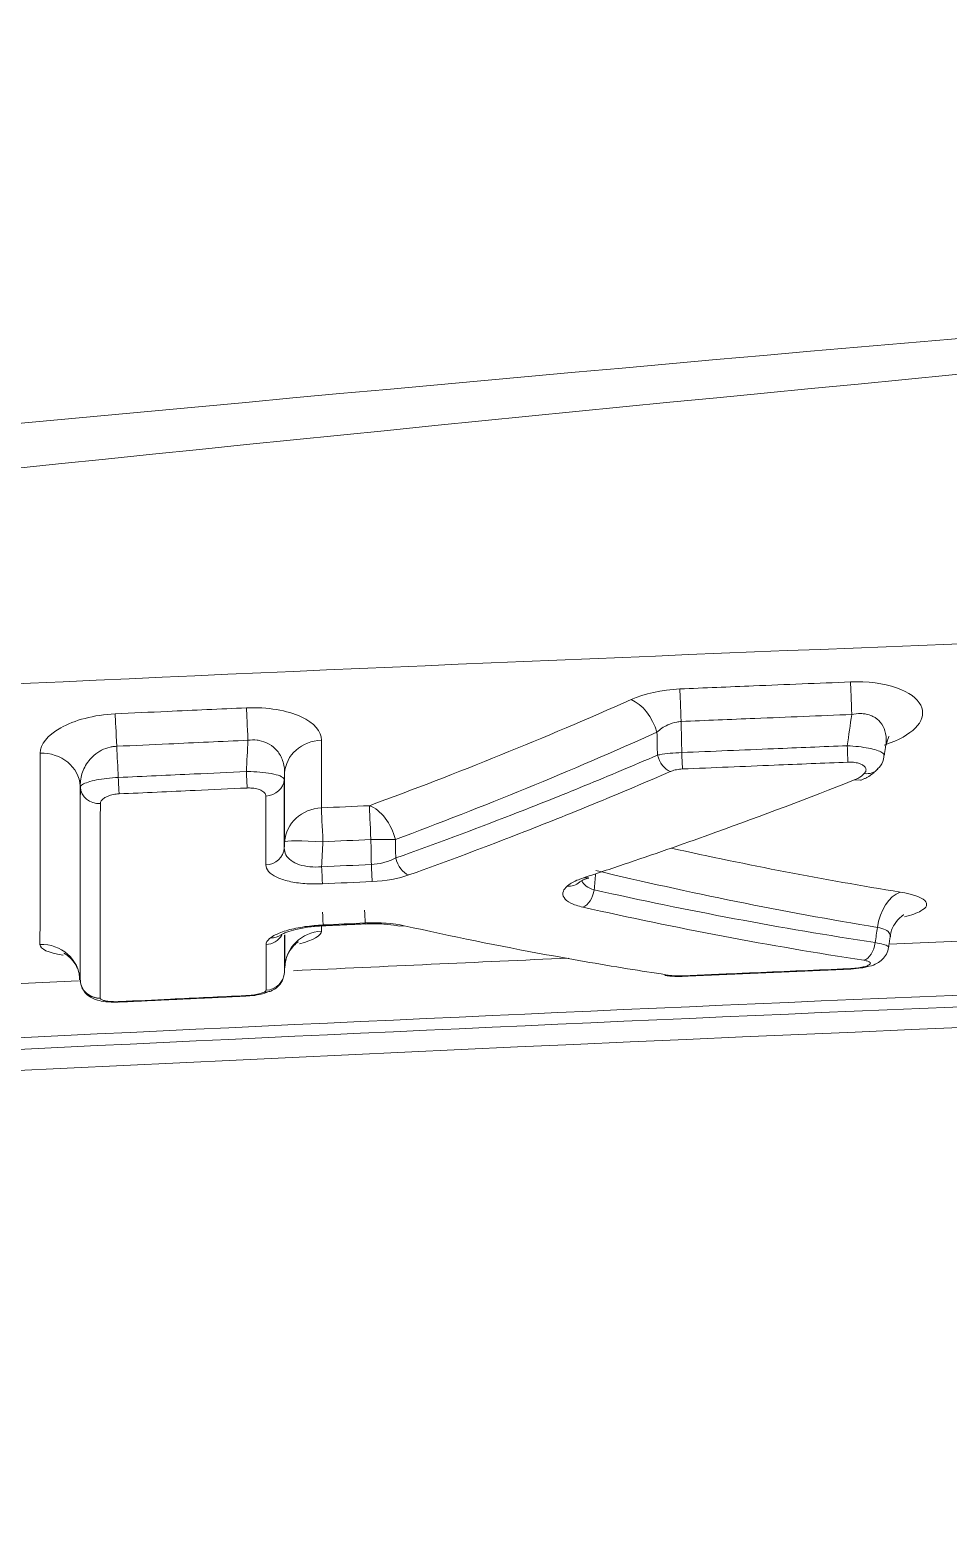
# Model space of a CAD drawing. Header units: millimetres. Extents: x 0 to 594, y 0 to 532.
# Drawn here: x 447.837 to 449.032, y 278.58 to 280.514 of the extents above; entities that cross this region are included whole.
import ezdxf

# ---------------------------------------------------------------- set-up
doc = ezdxf.new("R2010")
doc.units = ezdxf.units.MM
for name, color, linetype, true_color in [('13', 7, 'Continuous', 0xffffff), ('201', 7, 'Continuous', 0xffffff), ('4', 7, 'Continuous', 0xffffff)]:
    doc.layers.add(name, color=color, linetype=linetype, true_color=true_color)

# ---------------------------------------------------------------- blocks, each defined once
blk = doc.blocks.new('_U13')
at = {"layer": '201', "color": 250, "lineweight": 13}
blk.add_arc((430.61169, 282.820884), 53.921515, 175, 359.999943, dxfattribs=at)

msp = doc.modelspace()

# ---------------------------------------------------------------- linework, layer by layer
at = {"layer": '13', "color": 250, "linetype": 'Continuous', "lineweight": 18}
msp.add_circle((430.61169, 282.82088), 80.5978, dxfattribs=at)
at = {"layer": '4', "color": 250, "linetype": 'Continuous', "lineweight": 13}
for p, q in [((448.94805, 279.58371), (448.9561, 279.58674)), ((448.21606, 279.3418), (448.21606, 279.34913)), ((448.90213, 279.29307), (448.90215, 279.29253)), ((448.92108, 279.29542), (448.92538, 279.29537)), ((448.68626, 279.28379), (448.68629, 279.28325)), ((447.95374, 279.25033), (447.95377, 279.24977)), ((448.11773, 279.25807), (448.11775, 279.25752)), ((448.14048, 279.26203), (448.14886, 279.26328))]:
    msp.add_line(p, q, dxfattribs=at)
at = {"layer": '4', "color": 250, "linetype": 'Continuous', "lineweight": 18}
for p, q in [((448.90918, 279.53855), (448.91738, 279.53812)), ((448.55698, 279.4113), (448.56378, 279.41111)), ((448.31738, 279.34845), (448.32392, 279.34898)), ((448.16363, 279.33713), (448.16398, 279.33735)), ((447.90236, 279.27703), (447.90265, 279.27473)), ((447.90254, 279.27799), (447.90249, 279.27493)), ((448.66546, 279.28408), (448.67015, 279.28443))]:
    msp.add_line(p, q, dxfattribs=at)
at = {"layer": '4', "color": 250, "linetype": 'Continuous', "lineweight": 13}
for centre, major_axis, ratio, start_param, end_param in [((448.68426, 279.612), (0.00209, -0.04996), 0.000004, 3.5943295, 4.6597313), ((448.9062, 279.62113), (0.00202, -0.04996), 0.000004, 3.5938008, 4.6597402), ((448.62103, 279.59807), (0.0205, -0.0456), 0.612394, 1.3574651, 2.5632686), ((447.94992, 279.57974), (0.0023, -0.04995), 0.000004, 3.5961808, 4.6596826), ((448.1207, 279.58751), (0.00225, -0.04995), 0.000004, 3.5957857, 4.6597092), ((448.21812, 279.54487), (-0.05, -0.00004), 0.910379, 4.7524383, 6.2247861), ((448.90014, 279.58446), (0.00102, -0.02498), 0.000009, 4.7658696, 5.8528241), ((447.8525, 279.5279), (-0.05, 0.00004), 0.910064, 3.1999962, 4.7556486), ((448.66904, 279.57217), (0.0099, -0.02296), 0.614415, 4.5084283, 5.7266378), ((448.68485, 279.57555), (0.00105, -0.02498), 0.000009, 4.7659101, 5.8523461), ((447.95182, 279.54317), (0.00115, -0.02497), 0.000009, 4.7659981, 5.8507396), ((448.11845, 279.55079), (0.00113, -0.02497), 0.000009, 4.7659884, 5.8510983), ((448.14282, 279.54046), (-0.025, -0.00002), 0.910566, 1.6111936, 3.0831538), ((448.92143, 279.56969), (-0.01832, 0.01701), 0.843749, 2.2753359, 3.1475219), ((447.92744, 279.53053), (0.025, -0.00002), 0.910356, 3.2000841, 4.7554013), ((448.21819, 279.45566), (-0.05, -0.00004), 0.933285, 4.7539982, 6.2262692), ((448.21819, 279.45565), (0.00227, -0.04995), 0.000003, 3.5080081, 4.6597671), ((448.28061, 279.45848), (0.01742, -0.04687), 0.622849, 1.3976814, 2.6652706), ((448.28061, 279.45847), (0.00225, -0.04995), 0.000003, 3.5079033, 4.6597696), ((448.14289, 279.45148), (-0.025, -0.00002), 0.933425, 1.6127575, 3.0846381), ((448.21819, 279.45566), (0.04993, -0.00256), 0.052146, 1.5758544, 3.1211338), ((448.28061, 279.45848), (0.04999, 0.00094), 0.052371, 0.8815211, 1.5721736), ((448.21634, 279.42704), (0.00114, -0.02497), 0.000006, 4.7655997, 5.9378015), ((448.28105, 279.42997), (0.00113, -0.02497), 0.000006, 4.7655942, 5.9379034), ((448.3287, 279.43847), (0.00837, -0.02356), 0.624351, 4.5482594, 5.8278941), ((448.53465, 279.42395), (0.0168, -0.01851), 0.879971, 5.5264108, 6.3079612), ((448.5552, 279.39696), (0.00546, 0.0244), 0.632046, 3.5457404, 4.7997721), ((448.97122, 279.34415), (0.00819, 0.04932), 0.636642, 0.3176076, 1.623347), ((448.27194, 279.37639), (0.00114, -0.02497), 0.000024, 5.9797849, 7.5601515), ((448.14297, 279.34849), (0.025, 0.00002), 0.9598, 4.7561111, 5.7664109), ((448.14895, 279.35735), (0.01494, -0.02004), 0.881128, 5.6288805, 6.2855593), ((448.21831, 279.29311), (0.05, 0.00003), 0.974873, 1.6151658, 3.0871781), ((448.92068, 279.32839), (0.00376, 0.02471), 0.637014, 3.4397339, 4.7564082), ((447.85232, 279.27595), (-0.05, 0.00003), 0.974758, 3.1959464, 4.7598626), ((448.14302, 279.28949), (0.025, 0.00002), 0.974885, 4.7571106, 6.228731), ((447.92724, 279.27934), (0.025, -0.00002), 0.974826, 3.1960208, 4.759577), ((447.92726, 279.27911), (0.02459, 0.00451), 0.974508, 3.1360964, 4.5822551)]:
    msp.add_ellipse(centre, major_axis=major_axis, ratio=ratio, start_param=start_param, end_param=end_param, dxfattribs=at)
at = {"layer": '4', "color": 250, "linetype": 'Continuous', "lineweight": 18}
msp.add_ellipse((448.21727, 279.37389), major_axis=(0.00114, -0.02497), ratio=0.000024, start_param=5.9797066, end_param=7.5600762, dxfattribs=at)
at = {"layer": '4', "color": 250, "linetype": 'Continuous', "lineweight": 13}
for points, knots in [([(435.36169, 279.18447), (436.01797, 279.1587), (436.6738, 279.15627), (437.98482, 279.18078), (438.64003, 279.20787), (440.60512, 279.318), (441.91521, 279.42955), (444.52872, 279.67528), (445.83313, 279.81027), (448.44372, 280.06313), (449.74978, 280.18189), (451.05929, 280.26671)], [0, 0, 0, 0, 0.125, 0.125, 0.25, 0.25, 0.5, 0.5, 0.75, 0.75, 1, 1, 1, 1]), ([(451.05965, 280.237), (449.75016, 280.14168), (448.44463, 280.01128), (445.83549, 279.73397), (444.53203, 279.58614), (441.92018, 279.31317), (440.61094, 279.18725), (438.64532, 279.0534), (437.98965, 279.01803), (436.6769, 278.97543), (436.01983, 278.96806), (435.36169, 278.98209)], [0, 0, 0, 0, 0.25, 0.25, 0.5, 0.5, 0.75, 0.75, 0.875, 0.875, 1, 1, 1, 1]), ([(448.90438, 279.66606), (448.86236, 279.66436), (448.82034, 279.66264), (448.74634, 279.65959), (448.71436, 279.65826), (448.68238, 279.65692)], [0, 0, 0, 0, 0.567864, 0.567864, 1, 1, 1, 1]), ([(448.9561, 279.58674), (448.98901, 279.59914), (449.00472, 279.61835), (448.99136, 279.64456), (448.98052, 279.65284), (448.94785, 279.66416), (448.92628, 279.66695), (448.90438, 279.66606)], [0, 0, 0, 0, 0.5, 0.5, 0.75, 0.75, 1, 1, 1, 1]), ([(448.61913, 279.64312), (448.56283, 279.61811), (448.50627, 279.59412), (448.39272, 279.54812), (448.33572, 279.52612), (448.27852, 279.5051)], [0, 0, 0, 0, 0.500162, 0.500162, 1, 1, 1, 1]), ([(447.94786, 279.62461), (447.92023, 279.62334), (447.89444, 279.61624), (447.8594, 279.59658), (447.8504, 279.58478), (447.85038, 279.57336)], [0, 0, 0, 0, 0.5, 0.5, 1, 1, 1, 1]), ([(448.11868, 279.6324), (448.08435, 279.63085), (448.05002, 279.62929), (447.99308, 279.62669), (447.97047, 279.62565), (447.94786, 279.62461)], [0, 0, 0, 0, 0.6029488, 0.6029488, 1, 1, 1, 1]), ([(448.21608, 279.59035), (448.21608, 279.60155), (448.20705, 279.61265), (448.17206, 279.62895), (448.14579, 279.63362), (448.11868, 279.6324)], [0, 0, 0, 0, 0.5, 0.5, 1, 1, 1, 1]), ([(448.68415, 279.61463), (448.71612, 279.61596), (448.74809, 279.61729), (448.82207, 279.62034), (448.86408, 279.62206), (448.90609, 279.62375)], [0, 0, 0, 0, 0.4321373, 0.4321373, 1, 1, 1, 1]), ([(448.90609, 279.62375), (448.90983, 279.62456), (448.91371, 279.62499), (448.91857, 279.62492), (448.9197, 279.62486), (448.9244, 279.62442), (448.92785, 279.62359), (448.93183, 279.62202), (448.93274, 279.62162), (448.93751, 279.61922), (448.94071, 279.61658), (448.94604, 279.6103), (448.948, 279.60647), (448.9507, 279.5978), (448.95115, 279.59281), (448.9507, 279.58662), (448.95057, 279.5854), (448.95038, 279.58417)], [0, 0, 0, 0, 0.1256181, 0.1256181, 0.1632953, 0.1632953, 0.2876645, 0.2876645, 0.3254791, 0.3254791, 0.4981839, 0.4981839, 0.6993997, 0.6993997, 0.9407946, 0.9407946, 1, 1, 1, 1]), ([(448.31237, 279.4611), (448.36953, 279.48235), (448.42647, 279.5046), (448.53992, 279.55112), (448.59643, 279.57539), (448.65267, 279.60069)], [0, 0, 0, 0, 0.4998207, 0.4998207, 1, 1, 1, 1]), ([(448.65267, 279.60069), (448.65656, 279.60432), (448.6613, 279.60766), (448.6703, 279.61181), (448.67427, 279.61313), (448.67933, 279.61408), (448.68029, 279.61423), (448.68221, 279.61447), (448.68318, 279.61457), (448.68415, 279.61463)], [0, 0, 0, 0, 0.5102083, 0.5102083, 0.8464513, 0.8464513, 0.9234976, 0.9234976, 1, 1, 1, 1]), ([(447.90242, 279.53051), (447.90226, 279.5366), (447.90323, 279.54282), (447.90748, 279.55466), (447.91072, 279.56041), (447.91806, 279.56877), (447.92139, 279.57177), (447.9268, 279.57537), (447.92842, 279.57632), (447.93349, 279.57891), (447.93725, 279.58031), (447.94284, 279.5816), (447.94453, 279.58189), (447.94742, 279.58223), (447.94861, 279.58232), (447.9498, 279.58237)], [0, 0, 0, 0, 0.280699, 0.280699, 0.5509766, 0.5509766, 0.7158057, 0.7158057, 0.7804167, 0.7804167, 0.9092732, 0.9092732, 0.9629897, 0.9629897, 1, 1, 1, 1]), ([(447.9498, 279.58237), (447.97241, 279.58341), (447.99501, 279.58444), (448.05194, 279.58704), (448.08626, 279.5886), (448.12059, 279.59014)], [0, 0, 0, 0, 0.397052, 0.397052, 1, 1, 1, 1]), ([(448.12059, 279.59014), (448.12449, 279.59069), (448.12852, 279.59076), (448.13331, 279.59021), (448.13429, 279.59006), (448.13936, 279.58912), (448.14322, 279.58775), (448.14714, 279.58572), (448.14769, 279.58541), (448.15237, 279.58269), (448.1558, 279.57967), (448.16175, 279.57256), (448.16408, 279.56829), (448.16754, 279.55859), (448.16835, 279.55302), (448.1682, 279.54748)], [0, 0, 0, 0, 0.1290035, 0.1290035, 0.1623006, 0.1623006, 0.3058321, 0.3058321, 0.3298233, 0.3298233, 0.5149086, 0.5149086, 0.7341136, 0.7341136, 1, 1, 1, 1]), ([(448.21607, 279.50228), (448.21608, 279.51851), (448.21608, 279.53549), (448.21608, 279.56525), (448.21608, 279.57763), (448.21608, 279.59035)], [0, 0, 0, 0, 0.5952371, 0.5952371, 1, 1, 1, 1]), ([(448.6849, 279.57421), (448.7247, 279.57588), (448.76449, 279.57754), (448.83625, 279.58051), (448.86822, 279.58182), (448.90019, 279.58312)], [0, 0, 0, 0, 0.5545254, 0.5545254, 1, 1, 1, 1]), ([(448.90019, 279.58312), (448.9051, 279.58287), (448.91006, 279.58246), (448.9194, 279.58138), (448.92388, 279.58069), (448.93176, 279.57913), (448.93527, 279.57825), (448.94117, 279.57636), (448.94359, 279.57532), (448.94713, 279.57315), (448.94817, 279.57199), (448.94839, 279.57066), (448.94839, 279.57043), (448.94835, 279.57021)], [0, 0, 0, 0, 0.1874771, 0.1874771, 0.3756394, 0.3756394, 0.5595419, 0.5595419, 0.7503557, 0.7503557, 0.9576241, 0.9576241, 1, 1, 1, 1]), ([(448.31282, 279.43717), (448.36338, 279.45514), (448.4138, 279.47387), (448.49571, 279.50567), (448.52731, 279.51828), (448.59038, 279.54411), (448.62184, 279.55733), (448.65322, 279.57086)], [0, 0, 0, 0, 0.4422788, 0.4422788, 0.7211388, 0.7211388, 1, 1, 1, 1]), ([(448.65322, 279.57086), (448.6542, 279.57106), (448.65521, 279.57125), (448.66032, 279.57216), (448.66489, 279.57278), (448.67455, 279.57372), (448.67976, 279.57405), (448.6849, 279.57421)], [0, 0, 0, 0, 0.1110302, 0.1110302, 0.5505919, 0.5505919, 1, 1, 1, 1]), ([(448.90106, 279.56173), (448.8691, 279.56043), (448.83713, 279.55912), (448.76538, 279.55616), (448.72559, 279.5545), (448.6858, 279.55283)], [0, 0, 0, 0, 0.445474, 0.445474, 1, 1, 1, 1]), ([(448.92236, 279.54689), (448.92261, 279.54716), (448.92284, 279.54744), (448.92405, 279.54904), (448.92459, 279.55043), (448.9246, 279.553), (448.92419, 279.55421), (448.92257, 279.55636), (448.92143, 279.55734), (448.91858, 279.55899), (448.91687, 279.55971), (448.91297, 279.56084), (448.91073, 279.56127), (448.90604, 279.56176), (448.90353, 279.56183), (448.90106, 279.56173)], [0, 0, 0, 0, 0.0400803, 0.0400803, 0.2351241, 0.2351241, 0.4082837, 0.4082837, 0.5632145, 0.5632145, 0.7083951, 0.7083951, 0.854363, 0.854363, 1, 1, 1, 1]), ([(447.90249, 279.52922), (447.90256, 279.53029), (447.90344, 279.53142), (447.90681, 279.53366), (447.90939, 279.5348), (447.91569, 279.53683), (447.91937, 279.53776), (447.92752, 279.53936), (447.93206, 279.54005), (447.94163, 279.54116), (447.94678, 279.54158), (447.95188, 279.54183)], [0, 0, 0, 0, 0.2046524, 0.2046524, 0.4166882, 0.4166882, 0.6123236, 0.6123236, 0.8042989, 0.8042989, 1, 1, 1, 1]), ([(447.95188, 279.54183), (447.98482, 279.54335), (448.01776, 279.54487), (448.0733, 279.5474), (448.0959, 279.54843), (448.11851, 279.54945)], [0, 0, 0, 0, 0.5930634, 0.5930634, 1, 1, 1, 1]), ([(448.11851, 279.54945), (448.12044, 279.54945), (448.12238, 279.54942), (448.1296, 279.54922), (448.13486, 279.54889), (448.14505, 279.54785), (448.15001, 279.54708), (448.15844, 279.54521), (448.16194, 279.54406), (448.16649, 279.54167), (448.1677, 279.54039), (448.16778, 279.53915)], [0, 0, 0, 0, 0.0736431, 0.0736431, 0.2796598, 0.2796598, 0.5114554, 0.5114554, 0.759726, 0.759726, 1, 1, 1, 1]), ([(448.16778, 279.53915), (448.16779, 279.52026), (448.16781, 279.50211), (448.16783, 279.47285), (448.16784, 279.46133), (448.16785, 279.45017)], [0, 0, 0, 0, 0.5947999, 0.5947999, 1, 1, 1, 1]), ([(448.1682, 279.54748), (448.16821, 279.5346), (448.16822, 279.52206), (448.16824, 279.49192), (448.16826, 279.47472), (448.16827, 279.45828)], [0, 0, 0, 0, 0.4047593, 0.4047593, 1, 1, 1, 1]), ([(448.67, 279.54947), (448.63863, 279.53586), (448.60718, 279.52256), (448.54415, 279.49658), (448.51256, 279.48391), (448.43068, 279.45193), (448.38029, 279.43309), (448.32975, 279.41502)], [0, 0, 0, 0, 0.2788675, 0.2788675, 0.5577286, 0.5577286, 1, 1, 1, 1]), ([(448.6858, 279.55283), (448.68322, 279.55272), (448.68061, 279.55241), (448.67578, 279.55147), (448.6735, 279.55083), (448.67098, 279.54988), (448.67048, 279.54968), (448.67, 279.54947)], [0, 0, 0, 0, 0.4436732, 0.4436732, 0.8863198, 0.8863198, 1, 1, 1, 1]), ([(448.90918, 279.53855), (448.91085, 279.53921), (448.9124, 279.53992), (448.91743, 279.54254), (448.92032, 279.54468), (448.92236, 279.54689)], [0, 0, 0, 0, 0.2814374, 0.2814374, 1, 1, 1, 1]), ([(447.95286, 279.52047), (447.95031, 279.52036), (447.94773, 279.52004), (447.94296, 279.51909), (447.9407, 279.51844), (447.93666, 279.51689), (447.93485, 279.51596), (447.93176, 279.51387), (447.93052, 279.51266), (447.9289, 279.51024), (447.9285, 279.509), (447.9285, 279.50779)], [0, 0, 0, 0, 0.1870811, 0.1870811, 0.3738278, 0.3738278, 0.5693065, 0.5693065, 0.7867593, 0.7867593, 1, 1, 1, 1]), ([(448.11947, 279.52809), (448.09687, 279.52707), (448.07427, 279.52604), (448.01874, 279.52351), (447.9858, 279.52199), (447.95286, 279.52047)], [0, 0, 0, 0, 0.4069361, 0.4069361, 1, 1, 1, 1]), ([(448.14385, 279.51771), (448.14385, 279.51911), (448.1433, 279.52051), (448.1411, 279.52309), (448.1394, 279.52431), (448.13522, 279.52621), (448.13276, 279.52695), (448.12767, 279.52787), (448.12503, 279.52812), (448.12141, 279.52815), (448.12044, 279.52814), (448.11947, 279.52809)], [0, 0, 0, 0, 0.2509902, 0.2509902, 0.5031369, 0.5031369, 0.7308202, 0.7308202, 0.9292552, 0.9292552, 1, 1, 1, 1]), ([(448.14396, 279.42816), (448.14395, 279.4394), (448.14393, 279.45099), (448.14389, 279.48044), (448.14387, 279.49871), (448.14385, 279.51771)], [0, 0, 0, 0, 0.4052022, 0.4052022, 1, 1, 1, 1]), ([(448.16785, 279.45017), (448.1678, 279.4471), (448.1685, 279.44408), (448.1715, 279.43852), (448.17381, 279.43591), (448.17975, 279.4316), (448.18333, 279.42978), (448.19151, 279.42707), (448.19618, 279.42612), (448.20598, 279.42521), (448.21126, 279.42523), (448.2164, 279.42571)], [0, 0, 0, 0, 0.2167835, 0.2167835, 0.4288576, 0.4288576, 0.6235322, 0.6235322, 0.8122886, 0.8122886, 1, 1, 1, 1]), ([(448.21741, 279.40352), (448.20967, 279.40317), (448.20181, 279.40327), (448.18713, 279.40436), (448.18012, 279.40537), (448.16782, 279.40815), (448.16237, 279.40997), (448.15335, 279.41425), (448.14979, 279.41681), (448.14513, 279.42224), (448.14396, 279.42518), (448.14396, 279.42816)], [0, 0, 0, 0, 0.1941011, 0.1941011, 0.3883923, 0.3883923, 0.5845703, 0.5845703, 0.7924455, 0.7924455, 1, 1, 1, 1]), ([(448.2811, 279.42864), (448.28615, 279.42894), (448.29123, 279.42969), (448.29676, 279.43102), (448.2976, 279.43123), (448.30377, 279.43292), (448.30868, 279.4349), (448.31282, 279.43717)], [0, 0, 0, 0, 0.4254357, 0.4254357, 0.5012215, 0.5012215, 1, 1, 1, 1]), ([(448.53569, 279.40034), (448.53863, 279.40304), (448.54298, 279.40568), (448.55099, 279.40919), (448.55388, 279.41028), (448.55698, 279.4113)], [0, 0, 0, 0, 0.6748829, 0.6748829, 1, 1, 1, 1]), ([(448.55479, 279.40784), (448.55486, 279.40764), (448.55493, 279.40745), (448.556, 279.40482), (448.55787, 279.40251), (448.56326, 279.39858), (448.56682, 279.3969), (448.57104, 279.39565)], [0, 0, 0, 0, 0.037983, 0.037983, 0.5234875, 0.5234875, 1, 1, 1, 1]), ([(448.55624, 279.37317), (448.54993, 279.3746), (448.54452, 279.37644), (448.5363, 279.38063), (448.53337, 279.38303), (448.53011, 279.3882), (448.52984, 279.39103), (448.53174, 279.39602), (448.53336, 279.39821), (448.53569, 279.40034)], [0, 0, 0, 0, 0.2610241, 0.2610241, 0.5218123, 0.5218123, 0.7934277, 0.7934277, 1, 1, 1, 1]), ([(448.97454, 279.3606), (448.98368, 279.36289), (448.99109, 279.36548), (449.00378, 279.37262), (449.00564, 279.37739), (448.99617, 279.38618), (448.98507, 279.39005), (448.9692, 279.39264)], [0, 0, 0, 0, 0.2424424, 0.2424424, 0.6212212, 0.6212212, 1, 1, 1, 1]), ([(448.15006, 279.33343), (448.15323, 279.33582), (448.15779, 279.33815), (448.16893, 279.34233), (448.17566, 279.34422), (448.19031, 279.34727), (448.19845, 279.34848), (448.21056, 279.34961), (448.21446, 279.34988), (448.21836, 279.35006)], [0, 0, 0, 0, 0.2897099, 0.2897099, 0.5788171, 0.5788171, 0.8674337, 0.8674337, 1, 1, 1, 1]), ([(448.93943, 279.34677), (448.9436, 279.34617), (448.94719, 279.34514), (448.95257, 279.34243), (448.95444, 279.34071), (448.95602, 279.33749), (448.95623, 279.33604), (448.95601, 279.33454)], [0, 0, 0, 0, 0.3661197, 0.3661197, 0.7370716, 0.7370716, 1, 1, 1, 1]), ([(448.14408, 279.32452), (448.14408, 279.32704), (448.14563, 279.32969), (448.14904, 279.33265), (448.14953, 279.33304), (448.15006, 279.33343)], [0, 0, 0, 0, 0.867866, 0.867866, 1, 1, 1, 1]), ([(448.16794, 279.33685), (448.16795, 279.32735), (448.16796, 279.31831), (448.16797, 279.30219), (448.16797, 279.29501), (448.16798, 279.28819)], [0, 0, 0, 0, 0.5330021, 0.5330021, 1, 1, 1, 1]), ([(448.16835, 279.33716), (448.16835, 279.33475), (448.16836, 279.33237), (448.16837, 279.31774), (448.16837, 279.30631), (448.16838, 279.29572)], [0, 0, 0, 0, 0.1608583, 0.1608583, 1, 1, 1, 1]), ([(448.93657, 279.32708), (448.94071, 279.32637), (448.94431, 279.32559), (448.94984, 279.324), (448.95185, 279.32317), (448.95373, 279.32181), (448.95408, 279.32126), (448.954, 279.32074)], [0, 0, 0, 0, 0.3717875, 0.3717875, 0.7421541, 0.7421541, 1, 1, 1, 1]), ([(447.84998, 279.32463), (447.84997, 279.31869), (447.86096, 279.31367), (447.87972, 279.31072), (447.87982, 279.31071), (447.87993, 279.31069)], [0, 0, 0, 0, 0.9944594, 0.9944594, 1, 1, 1, 1]), ([(448.14415, 279.26515), (448.14414, 279.27202), (448.14414, 279.27924), (448.14411, 279.29854), (448.1441, 279.31111), (448.14408, 279.32452)], [0, 0, 0, 0, 0.3924387, 0.3924387, 1, 1, 1, 1]), ([(448.68626, 279.28379), (448.71124, 279.28488), (448.73621, 279.28597), (448.76749, 279.28732), (448.7738, 279.28759), (448.82078, 279.28962), (448.86145, 279.29135), (448.90212, 279.29307)], [0, 0, 0, 0, 0.3471247, 0.3471247, 0.4347308, 0.4347308, 1, 1, 1, 1]), ([(448.90212, 279.29307), (448.90567, 279.29322), (448.90926, 279.29353), (448.91564, 279.29434), (448.91856, 279.29484), (448.92108, 279.29542)], [0, 0, 0, 0, 0.5162314, 0.5162314, 1, 1, 1, 1]), ([(448.92108, 279.29542), (448.92157, 279.29553), (448.92204, 279.29564), (448.92456, 279.29629), (448.92631, 279.29689), (448.92885, 279.29812), (448.92971, 279.29877), (448.93044, 279.30003), (448.93036, 279.30066), (448.9293, 279.30182), (448.92832, 279.30237), (448.92558, 279.30332), (448.92378, 279.30374), (448.9217, 279.30406)], [0, 0, 0, 0, 0.0433249, 0.0433249, 0.2428954, 0.2428954, 0.4369947, 0.4369947, 0.626051, 0.626051, 0.8131363, 0.8131363, 1, 1, 1, 1]), ([(448.67015, 279.28443), (448.67248, 279.28409), (448.67524, 279.28385), (448.68075, 279.28366), (448.68353, 279.28368), (448.68626, 279.28379)], [0, 0, 0, 0, 0.5324902, 0.5324902, 1, 1, 1, 1]), ([(447.92843, 279.25476), (447.92851, 279.25432), (447.9288, 279.25388), (447.93004, 279.25289), (447.93123, 279.25234), (447.93431, 279.25144), (447.93621, 279.25107), (447.94053, 279.25051), (447.943, 279.25033), (447.94819, 279.25017), (447.95099, 279.2502), (447.95374, 279.25033)], [0, 0, 0, 0, 0.1514726, 0.1514726, 0.3712913, 0.3712913, 0.5817431, 0.5817431, 0.7908829, 0.7908829, 1, 1, 1, 1]), ([(447.95374, 279.25033), (447.97573, 279.25137), (447.99773, 279.25242), (448.05239, 279.255), (448.08506, 279.25654), (448.11773, 279.25807)], [0, 0, 0, 0, 0.4023717, 0.4023717, 1, 1, 1, 1]), ([(448.11773, 279.25807), (448.1208, 279.25821), (448.1239, 279.25849), (448.1296, 279.25922), (448.13228, 279.2597), (448.13691, 279.26077), (448.13892, 279.26138), (448.14048, 279.26203)], [0, 0, 0, 0, 0.3349748, 0.3349748, 0.6674277, 0.6674277, 1, 1, 1, 1]), ([(448.14048, 279.26203), (448.14137, 279.2624), (448.14212, 279.26278), (448.14365, 279.26382), (448.14415, 279.2645), (448.14415, 279.26515)], [0, 0, 0, 0, 0.3728669, 0.3728669, 1, 1, 1, 1])]:
    msp.add_open_spline(points, degree=3, knots=knots, dxfattribs=at)
at = {"layer": '4', "color": 250, "linetype": 'Continuous', "lineweight": 18}
for points, degree in [([(445.09859, 279.52138), (446.924, 279.62643), (448.75039, 279.71588), (450.57814, 279.76668)], 3), ([(448.94835, 279.57019), (448.9504, 279.58431)], 1), ([(448.91739, 279.53819), (448.93107, 279.54294), (448.93952, 279.55293)], 2), ([(447.90225, 279.27857), (447.90228, 279.33721), (447.90234, 279.42164), (447.90242, 279.53051)], 3), ([(448.21841, 279.34891), (448.27308, 279.35141)], 1), ([(448.954, 279.32069), (448.95599, 279.33437)], 1), ([(445.10016, 279.04194), (446.92563, 279.14687), (448.75174, 279.24288), (450.57934, 279.30002)], 3), ([(448.16798, 279.2881), (448.16837, 279.29547)], 1), ([(448.68629, 279.2832), (448.90215, 279.29247)], 1), ([(447.90226, 279.27832), (447.90228, 279.27795)], 1), ([(447.95377, 279.24973), (448.03576, 279.25365), (448.11776, 279.25746)], 2)]:
    msp.add_open_spline(points, degree=degree, dxfattribs=at)
at = {"layer": '4', "color": 250, "linetype": 'Continuous', "lineweight": 13}
for points in [[(448.68238, 279.65692), (448.65874, 279.65593), (448.63627, 279.65074), (448.61913, 279.64312)], [(448.90609, 279.62375), (448.90413, 279.61021), (448.90216, 279.59667), (448.90019, 279.58312)], [(448.65267, 279.60069), (448.65285, 279.59075), (448.65304, 279.58081), (448.65322, 279.57086)], [(448.6849, 279.57421), (448.68465, 279.58768), (448.6844, 279.60116), (448.68415, 279.61463)], [(447.95188, 279.54183), (447.95119, 279.55534), (447.9505, 279.56886), (447.9498, 279.58237)], [(448.12059, 279.59014), (448.11989, 279.57658), (448.1192, 279.56302), (448.11851, 279.54945)], [(447.85038, 279.57336), (447.85019, 279.46588), (447.85007, 279.38253), (447.84998, 279.32463)], [(448.16778, 279.53915), (448.16792, 279.54193), (448.16806, 279.5447), (448.1682, 279.54748)], [(447.90228, 279.27803), (447.90232, 279.33651), (447.90239, 279.42068), (447.90249, 279.52922)], [(447.90242, 279.53051), (447.90244, 279.53008), (447.90246, 279.52965), (447.90249, 279.52922)], [(447.9285, 279.50779), (447.92845, 279.39856), (447.92842, 279.31385), (447.92841, 279.25499)], [(448.27852, 279.5051), (448.2577, 279.50417), (448.23689, 279.50323), (448.21607, 279.50228)], [(448.16827, 279.45828), (448.16813, 279.45557), (448.16799, 279.45287), (448.16785, 279.45017)], [(448.2164, 279.42571), (448.21696, 279.43656), (448.21751, 279.44742), (448.21807, 279.45828)], [(448.21807, 279.45828), (448.23888, 279.45922), (448.25969, 279.46016), (448.2805, 279.4611)], [(448.2805, 279.4611), (448.2807, 279.45028), (448.2809, 279.43946), (448.2811, 279.42864)], [(448.31282, 279.43717), (448.31267, 279.44514), (448.31252, 279.45312), (448.31237, 279.4611)], [(448.9692, 279.39264), (448.86958, 279.40891), (448.77025, 279.42795), (448.67129, 279.44985)], [(448.2164, 279.42571), (448.23797, 279.42669), (448.25954, 279.42767), (448.2811, 279.42864)], [(448.28211, 279.40646), (448.26054, 279.40548), (448.23898, 279.4045), (448.21741, 279.40352)], [(448.32975, 279.41502), (448.31672, 279.41036), (448.29986, 279.40726), (448.28211, 279.40646)], [(448.57104, 279.39565), (448.57161, 279.40262), (448.57219, 279.40959), (448.57276, 279.41656)], [(448.57311, 279.42078), (448.69468, 279.39174), (448.81684, 279.36714), (448.93943, 279.34677)], [(448.57104, 279.39565), (448.69239, 279.3685), (448.81428, 279.34571), (448.93657, 279.32708)], [(448.9217, 279.30406), (448.79944, 279.32284), (448.67757, 279.34581), (448.55624, 279.37317)], [(448.21836, 279.35006), (448.23658, 279.35089), (448.2548, 279.35172), (448.27302, 279.35255)], [(448.27302, 279.35255), (448.29171, 279.3534), (448.31002, 279.35208), (448.32392, 279.34898)], [(448.93943, 279.34677), (448.93848, 279.34021), (448.93752, 279.33364), (448.93657, 279.32708)], [(448.18774, 279.32554), (448.20555, 279.33015), (448.21606, 279.33599), (448.21606, 279.3418)], [(449.11724, 279.33191), (449.063, 279.32966), (449.00876, 279.32739), (448.95453, 279.3251)], [(445.10096, 279.05733), (446.9259, 279.16208), (448.75149, 279.25813), (450.57857, 279.31492)], [(448.53792, 279.30694), (448.41856, 279.30159), (448.2992, 279.29612), (448.17984, 279.29055)], [(448.16838, 279.29572), (448.16825, 279.29321), (448.16811, 279.2907), (448.16798, 279.28819)], [(447.89988, 279.27727), (447.80108, 279.27252), (447.70228, 279.26769), (447.60349, 279.2628)], [(447.90228, 279.27803), (447.90227, 279.27821), (447.90226, 279.27839), (447.90225, 279.27857)], [(447.92841, 279.25499), (447.92841, 279.25492), (447.92841, 279.25484), (447.92843, 279.25476)]]:
    msp.add_open_spline(points, degree=3, dxfattribs=at)
at = {"layer": '4', "color": 250, "linetype": 'Continuous', "lineweight": 18}
for points, knots in [([(448.95065, 279.58398), (448.95215, 279.5889), (448.95347, 279.59399), (448.95467, 279.59521), (448.95475, 279.59525)], [0, 0, 0, 0, 0.661326, 1, 1, 1, 1]), ([(448.93948, 279.55306), (448.94026, 279.55362), (448.94391, 279.55667), (448.94717, 279.56299), (448.94778, 279.56856), (448.9478, 279.57023)], [0, 0, 0, 0, 0.1489464, 0.7584388, 1, 1, 1, 1]), ([(448.55698, 279.4113), (448.57671, 279.41777), (448.59642, 279.42434), (448.65391, 279.44381), (448.69164, 279.457), (448.78946, 279.49225), (448.84944, 279.51491), (448.90918, 279.53855)], [0, 0, 0, 0, 0.1669734, 0.1669734, 0.4875103, 0.4875103, 1, 1, 1, 1]), ([(448.55181, 279.40579), (448.55166, 279.40567), (448.55167, 279.40561), (448.55528, 279.40787), (448.55953, 279.40994), (448.56352, 279.41099), (448.5638, 279.41106)], [0, 0, 0, 0, 0.1735877, 0.5218005, 0.9678451, 1, 1, 1, 1]), ([(448.16391, 279.33732), (448.1639, 279.33732), (448.1636, 279.33699), (448.16584, 279.33868), (448.17156, 279.34104), (448.18317, 279.34458), (448.19972, 279.34758), (448.21215, 279.34853), (448.21846, 279.34876)], [0, 0, 0, 0, 0.002155, 0.1369561, 0.2924182, 0.5101405, 0.764715, 1, 1, 1, 1]), ([(448.27309, 279.35121), (448.27566, 279.35141), (448.28574, 279.35199), (448.30217, 279.35105), (448.31291, 279.34943), (448.31737, 279.34843)], [0, 0, 0, 0, 0.1542772, 0.6162595, 1, 1, 1, 1]), ([(448.32392, 279.34898), (448.38547, 279.33524), (448.44717, 279.32271), (448.54641, 279.30448), (448.58387, 279.29803), (448.63763, 279.28941), (448.65389, 279.28688), (448.67015, 279.28443)], [0, 0, 0, 0, 0.535399, 0.535399, 0.8595302, 0.8595302, 1, 1, 1, 1]), ([(448.95652, 279.33443), (448.95647, 279.33549), (448.95645, 279.34196), (448.96181, 279.35187), (448.96892, 279.36001), (448.97295, 279.36273), (448.97368, 279.36308), (448.97368, 279.36309)], [0, 0, 0, 0, 0.0628119, 0.3939077, 0.6543034, 0.8499576, 1, 1, 1, 1]), ([(454.11169, 279.33551), (452.5481, 279.33274), (450.98531, 279.29396), (447.86077, 279.16983), (446.29932, 279.08419), (443.17694, 278.90196), (441.61601, 278.80408), (439.27302, 278.6985), (438.49175, 278.67047), (436.92796, 278.64628), (436.14547, 278.64954), (435.36169, 278.6862)], [0, 0, 0, 0, 0.25, 0.25, 0.5, 0.5, 0.75, 0.75, 0.875, 0.875, 1, 1, 1, 1]), ([(435.36169, 278.6862), (436.14547, 278.64954), (436.92796, 278.64628), (438.49175, 278.67047), (439.27302, 278.6985), (441.61601, 278.80408), (443.17694, 278.90196), (446.29932, 279.08419), (447.86077, 279.16983), (450.98531, 279.29396), (452.5481, 279.33274), (454.11169, 279.33551)], [0, 0, 0, 0, 0.125, 0.125, 0.25, 0.25, 0.5, 0.5, 0.75, 0.75, 1, 1, 1, 1]), ([(448.16857, 279.2954), (448.16903, 279.30146), (448.17108, 279.31114), (448.17849, 279.32197), (448.18444, 279.32696), (448.18624, 279.3279), (448.18634, 279.32795), (448.18634, 279.32796)], [0, 0, 0, 0, 0.3158148, 0.5774839, 0.7919223, 0.974559, 1, 1, 1, 1]), ([(447.88084, 279.31322), (447.88085, 279.31322), (447.8815, 279.31297), (447.88565, 279.31072), (447.89415, 279.303), (447.90115, 279.2908), (447.90151, 279.28165), (447.90132, 279.27853)], [0, 0, 0, 0, 0.1185435, 0.2859213, 0.513435, 0.8434551, 1, 1, 1, 1]), ([(448.92535, 279.29553), (448.92655, 279.29573), (448.93163, 279.29676), (448.93817, 279.2993), (448.94607, 279.3047), (448.95165, 279.31186), (448.9534, 279.31752), (448.95388, 279.32061)], [0, 0, 0, 0, 0.0896332, 0.3850961, 0.5893003, 0.7957503, 1, 1, 1, 1]), ([(448.90214, 279.29254), (448.90307, 279.29256), (448.9087, 279.29274), (448.91694, 279.29367), (448.92325, 279.29496), (448.92542, 279.29549)], [0, 0, 0, 0, 0.1113463, 0.6837859, 1, 1, 1, 1]), ([(447.90461, 279.2683), (447.90486, 279.26781), (447.90643, 279.2649), (447.90978, 279.26027), (447.91593, 279.25563), (447.92335, 279.25234), (447.93284, 279.25025), (447.94376, 279.24938), (447.95126, 279.24971), (447.95376, 279.24989)], [0, 0, 0, 0, 0.0270499, 0.1638981, 0.293564, 0.4303611, 0.6299182, 0.8796416, 1, 1, 1, 1]), ([(448.14882, 279.26334), (448.14935, 279.26352), (448.15293, 279.2649), (448.15901, 279.26874), (448.16377, 279.27483), (448.16565, 279.27843), (448.16599, 279.27916)], [0, 0, 0, 0, 0.0762754, 0.5303887, 0.9066288, 1, 1, 1, 1]), ([(448.66305, 279.28448), (448.66502, 279.28413), (448.67104, 279.28327), (448.67991, 279.28295), (448.68653, 279.2832), (448.68858, 279.28333)], [0, 0, 0, 0, 0.2614443, 0.7752269, 1, 1, 1, 1]), ([(448.11775, 279.25759), (448.11947, 279.25762), (448.1257, 279.2579), (448.1369, 279.25937), (448.14475, 279.26195), (448.1486, 279.26372)], [0, 0, 0, 0, 0.1462929, 0.5405852, 1, 1, 1, 1])]:
    msp.add_open_spline(points, degree=3, knots=knots, dxfattribs=at)

# ---------------------------------------------------------------- block references
at = {"layer": '201', "color": 250, "linetype": 'Continuous', "lineweight": 18}
msp.add_blockref('_U13', (0, 0), dxfattribs=at)

doc.saveas('drawing.dxf')
